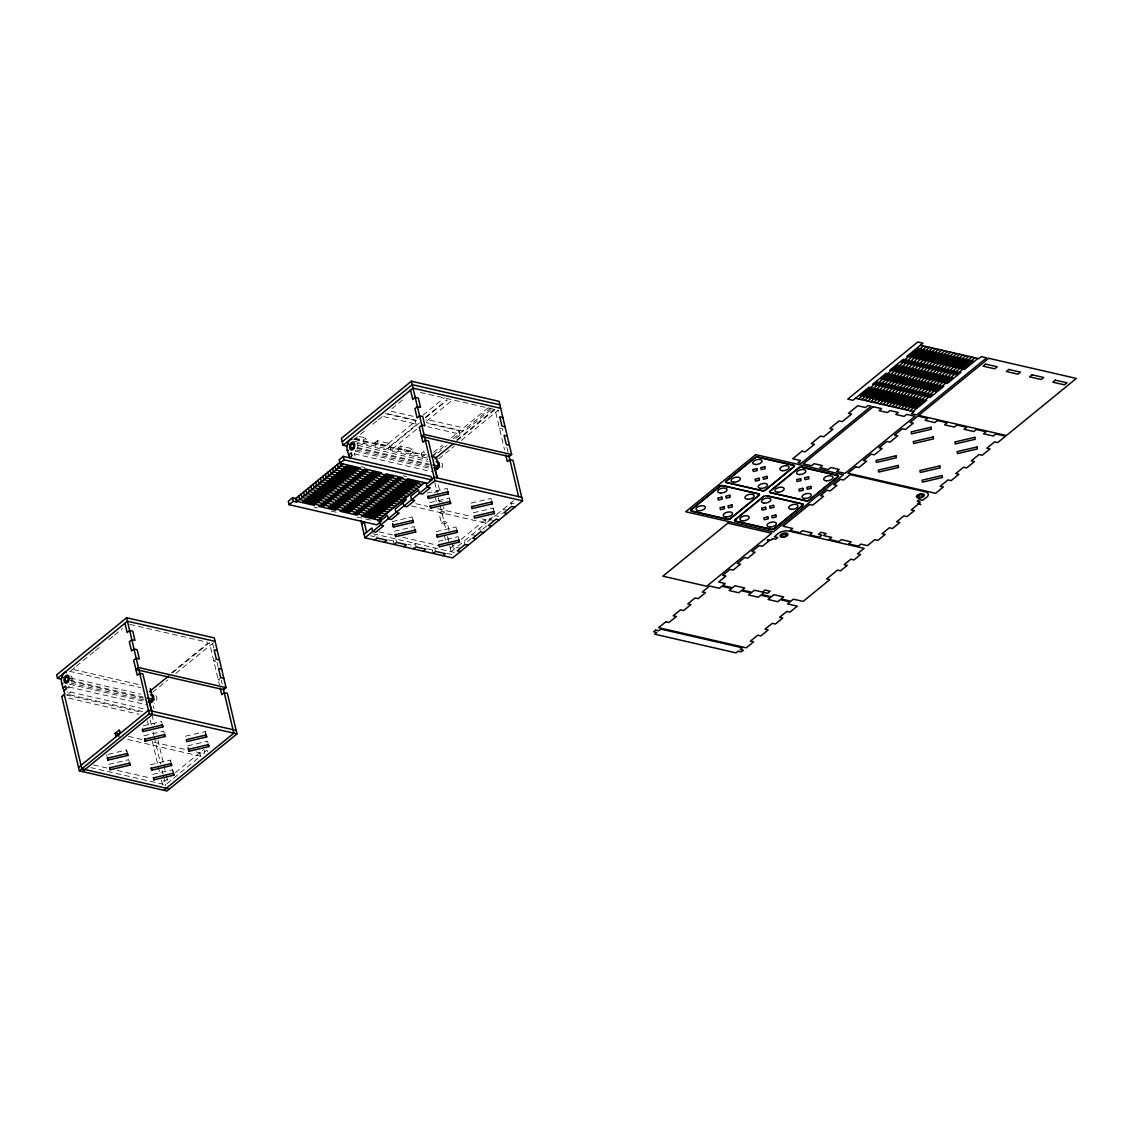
<?xml version="1.0" encoding="UTF-8"?>
<svg xmlns="http://www.w3.org/2000/svg" width="1133" height="1133" viewBox="0 0 1133 1133"><rect width="100%" height="100%" fill="white"/><g stroke="black" fill="none" stroke-linecap="round" stroke-linejoin="round"><path stroke-width="0.75" stroke-dasharray="5 3.75" d="M66.28 688.921L68.702 686.584L70.43 692.051L145.038 709.187M67.357 695.011L70.43 692.051M70.827 670.708L74.92 667.379M76.279 666.261L81.732 661.814M83.091 660.695L93.997 651.801M95.356 650.682L100.809 646.235M108.995 639.564L113.073 636.222M114.447 635.117L122.619 628.433M353.694 439.859L364.599 430.951M372.771 424.28L376.864 420.938M378.224 419.833L383.676 415.386M391.862 408.701L402.767 399.807M363.254 440.071L365.747 438.032L366.568 441.502L364.075 443.541L363.254 440.071L354.941 438.174M374.881 442.748L377.374 440.709L389.001 443.371L389.823 446.841L387.33 448.88L386.509 445.411L374.881 442.748L375.703 446.218L378.195 444.178L377.374 440.709M422.906 415.273L444.433 397.711M386.509 445.411L389.001 443.371M425.512 417.284L447.039 399.722M419.366 422.921L390.658 446.331A2.181 1.062 -13.3 0 0 390.998 447.804L424.705 455.551M425.654 417.78L447.167 400.218M416.59 429.308L391.48 449.801A2.181 1.062 -13.3 0 0 391.82 451.274L427.764 459.531M426.475 421.249L453.37 399.298M398.136 448.087L400.629 446.048L412.256 448.71L413.078 452.18L410.571 454.22L409.764 450.75L398.136 448.087L398.958 451.557L401.45 449.518L400.629 446.048M409.764 450.75L412.256 448.71M421.391 453.427L423.884 451.387L424.705 454.857L422.198 456.896L421.391 453.427L426.362 454.574M433.542 452.435L442.507 445.113M451.472 437.791L458.653 431.942A2.181 1.062 -13.3 0 0 458.313 430.469L426.858 423.246M488.252 407.781L464.941 426.801A2.181 1.062 -13.3 0 1 461.938 427.509L425.98 419.252M433.118 455.154L446.572 444.164M453.299 438.683L490.971 407.922M433.018 456.103L435.511 454.064M437.947 452.973L441.53 450.042M445.113 447.124L446.912 445.651M455.877 438.329L459.46 435.412A2.181 1.062 -13.3 0 0 459.134 433.939L427.679 426.716M490.872 409.778L465.762 430.271A2.181 1.062 -13.3 0 1 462.76 430.979L426.801 422.722A2.181 1.062 -13.3 0 1 426.291 422.51M171.21 673.03L207.551 643.374M456.811 439.958L494.484 409.197M172.655 672.719L209.463 642.68L219.391 684.7M456.896 440.751L495.064 409.594L504.596 449.957M152.615 692.348L167.996 679.8M175.785 673.441L213.755 642.453M438.783 458.794L450.481 449.249M451.84 448.144L454.574 445.92M461.386 440.355L498.194 410.316L499.285 414.947M216.332 659.151L213.84 661.19L216.969 661.899L219.462 659.859M434.279 493.011L436.786 490.971L439.916 491.68L438.315 484.938M220.708 677.647L218.216 679.687L221.346 680.409L223.838 678.37M388.463 539.903L393.335 541.022L395.828 538.982L396.649 542.452M449.079 530.485L447.096 522.044L444.589 524.083L441.459 523.361L439.066 513.249L441.573 511.21L444.702 511.932L443.499 506.862M444.702 511.932L442.196 513.971L439.066 513.249M441.459 523.361L443.966 521.322L447.096 522.044M427.424 548.854L432.296 549.972L434.789 547.933L435.61 551.403M167.415 779.107L164.724 781.303L161.325 780.524M175.488 772.508L202.835 750.202M454.347 544.931L450.311 548.216L446.926 547.437M461.089 539.435L487.388 517.965M492.6 516.988L488.436 520.387L481.907 518.886M197.836 758.416L165.545 784.772L90.937 767.636M127.618 739.467L200.527 756.221L204.691 752.822L203.869 749.352M451.132 551.686L486.128 523.134L485.306 519.665M487.516 522.001L495.291 515.657L498.421 516.379L502.301 513.207M496.58 514.594L513.433 500.857M471.201 538.586L467.32 541.758L464.19 541.036L465.012 544.506M486.694 525.939L482.87 529.069L479.741 528.346L480.562 531.816M427.226 493.053L447.138 488.38L447.577 490.334M449.886 500.347L449.348 498.038L429.435 502.712L429.889 504.652M392.245 521.605L412.143 516.931L412.596 518.886M471.059 503.123L490.957 498.449L491.41 500.404M394.454 531.264L414.352 526.59L414.805 528.544M473.268 512.767L493.167 508.108L493.719 510.416M436.063 531.674L455.976 527.001L456.415 528.955M438.273 541.319L458.185 536.66L458.624 538.6M143.296 725.743L161.537 721.466L161.991 723.421M143.849 735.784L163.747 731.125L164.2 733.065M108.315 754.295L126.556 750.018L127.094 752.326M185.458 736.195L205.37 731.521L205.909 733.844M108.853 764.336L128.765 759.676L129.204 761.617M187.667 745.854L207.58 741.18L208.019 743.135M150.477 764.747L170.375 760.087L170.927 762.396M152.686 774.405L172.584 769.732L173.137 772.055M420.456 392.471L498.194 410.316M499.426 428.104L502.556 428.826L503.661 433.457M391.154 411.251L413.616 416.406M387.472 413.687L416.675 420.4M385.277 413.687L414.48 420.4A2.181 1.062 -13.3 0 1 414.82 421.873L386.126 445.297A2.181 1.062 -13.3 0 1 383.124 445.991L353.921 439.292M383.846 416.647L415.301 423.869A2.181 1.062 -13.3 0 1 415.641 425.342L386.948 448.767A2.181 1.062 -13.3 0 1 383.945 449.461L356.98 443.272M359.104 436.517L365.747 438.032M354.941 438.839L424.705 454.857M354.105 441.261L427.353 458.044M357.716 445.34L428.175 461.513M357.306 447.577L429.478 464.162M356.81 448.413L428.996 464.997M356.513 450.013L428.699 466.598M355.125 451.161L429.733 468.297M354.402 453.88L432.409 471.795M403.348 475.775L406.634 476.526M361.115 466.626L364.557 467.419M513.971 503.689L510.841 502.967L511.663 506.437M503.066 509.312L506.196 510.034M439.179 501.083L442.309 501.806M493.421 520.458L490.292 519.735L489.47 516.266M415.783 503.703L427.651 506.423M437.82 508.759L471.739 516.549M411.52 505.998L486.128 523.134M471.965 534.691L475.095 535.413M314.11 507.145L317.552 507.938M331.303 511.096L338.172 512.683M357.079 517.016L363.948 518.602M365.676 518.999L370.831 520.174M456.415 547.381L459.545 548.103M379.102 531.859L394.355 535.371M402.838 537.311L438.443 545.497M373.054 533.756L454.262 552.408L452.279 543.967M370.604 535.81L373.862 536.56L376.354 534.521L377.176 537.991M407.937 544.378L411.194 545.129M446.898 553.329L451.77 554.448L449.773 546.007M129.771 624.382L207.764 642.284M73.617 669.617L139.741 684.799M69.425 671.26L140.634 687.618M70.402 678.03L140.86 694.203M69.991 680.267L143.891 697.234M71.223 681.5L143.395 698.07M70.926 683.1L144.826 700.067M69.538 684.233L147.531 702.148M68.816 686.966L146.808 704.882M142.616 711.51L68.008 694.387L67.144 691.654M65.997 694.911L141.611 712.275M68.646 698.126L139.118 714.314M128.496 736.393L143.749 739.891M153.932 742.228L186.138 749.635M196.321 751.972L202.835 753.459L206.999 750.06L207.551 752.383M93.501 764.945L107.068 768.061M117.251 770.398L151.156 778.187M459.927 434.52L459.106 431.05M416.094 424.464L415.273 420.994M390.205 447.209L391.027 450.693M354.289 453.497L355.153 456.231M153.224 705.986L154.088 708.72M506.933 447.337L508.122 452.336M434.789 482.531L437.409 493.719M438.372 497.713L439.406 502.16M440.199 505.53L446.19 530.839M447.549 536.504L448.739 541.574M435.483 498.067L436.276 501.437M444.249 535.173L445.453 540.229M432.296 549.972L433.118 553.442M416.137 546.927L415.315 543.458L412.809 545.497L413.63 548.967M393.335 541.022L394.157 544.491M212.593 643.402L213.684 648.019M216.969 661.899L218.06 666.53M221.346 680.409L222.139 683.751M199.705 752.751L200.527 756.221M151.921 714.64L154.315 724.78M157.912 739.976L163.506 763.628M163.903 765.313L165.9 773.754M166.296 775.454L168.293 783.894M150.222 720.064L151.425 725.134M153.026 731.89L153.819 735.26M154.215 736.946L160.603 763.968M162.203 770.723L162.996 774.108M163.407 775.793L165.8 785.934M147.488 721.027L148.296 724.412M152.289 741.294L157.869 764.945M158.28 766.63L159.866 773.386M161.467 780.141L162.67 785.211M70.855 678.27L71.393 680.593M493.167 508.108L493.62 510.048M449.348 498.038L449.787 499.993M205.37 731.521L205.809 733.476M170.375 760.087L170.828 762.027M172.584 769.732L173.037 771.686M126.556 750.018L126.995 751.972M106.644 754.691L107.097 756.632M441.813 462.972A4.065 2.521 -77.1 0 1 440.411 469.855M356.923 443.159A4.065 2.521 -77.1 0 1 356.867 449.475M355.889 450.438A4.065 2.521 -77.1 0 1 355.351 450.707M427.651 456.132A2.181 1.062 -13.3 0 1 426.943 456.061M70.699 675.919A4.065 2.521 -77.1 0 1 72.356 678.936A4.065 2.521 -77.1 0 1 70.812 683.1M155.844 695.662A4.065 2.521 -77.1 0 1 156.736 699.712A4.065 2.521 -77.1 0 1 154.286 703.196"/><path stroke-width="1.5" d="M63.151 688.198L65.572 685.862L66.436 688.595L64.014 690.932M62.457 696.002L64.878 693.665L61.607 683.241A8.172 5.056 -77.1 0 1 64.963 672.223L66.337 672.535M348.752 455.112L351.159 452.789L352.023 455.508L349.601 457.845L347.208 450.155A8.172 5.056 -77.1 0 1 350.564 439.137L351.938 439.448M511.62 454.545L423.969 434.421L421.476 436.46L509.128 456.585L511.62 454.545L499.044 401.337L411.392 381.212L341.43 438.315L343.058 445.255L346.5 446.048M226.034 687.632L138.382 667.493L135.875 669.532L223.527 689.671L226.034 687.632L214.279 637.893L126.627 617.754L56.65 674.871L57.471 678.341L60.913 679.12M342.251 441.785L412.214 384.682L499.865 404.807M57.471 678.341L127.448 621.224L215.1 641.363M343.058 445.255L413.035 388.152L500.687 408.277M340.948 461.57L295.628 498.548L292.498 497.826L288.334 501.225L289.156 504.695L376.807 524.834L380.971 521.435L380.15 517.965M407.356 478.707L427.623 483.366L431.786 479.967L430.965 476.497L343.313 456.358L339.149 459.757L340.679 465.918L357.816 469.855M289.156 504.695L293.32 501.296L296.449 502.018L343.101 463.949M431.786 479.967L344.135 459.828L339.971 463.227L360.237 467.887M149.485 691.626L168.576 676.047M435.086 458.553L452.803 444.079M361.724 524.197L364.231 522.157L366.61 532.283M150.292 701.327L152.785 699.288L150.264 688.581M435.879 468.241L438.386 466.201L436.332 457.534L431.347 456.387M116.005 736.804L115.184 733.334L119.347 729.935L120.169 733.405M424.478 482.644L377.841 520.713L380.971 521.435M115.184 733.334L118.314 734.057L120.395 732.357M405.996 499.271L403.914 500.97L400.785 500.248L401.606 503.718M78.517 767.395L148.494 710.292L236.146 730.417M364.118 534.323L371.893 527.978L372.715 531.448L375.844 532.156L383.62 525.811L380.49 525.103L379.668 521.633L387.444 515.288L388.265 518.758L391.395 519.466L399.17 513.122L396.04 512.413L395.219 508.944L405.77 500.319L404.948 496.849M430.2 480.378L434.095 477.205L521.746 497.345M169.497 788.965L81.845 768.825L64.269 694.515L61.777 696.554L79.338 770.865L149.315 713.762L236.967 733.887L227.393 693.41L224.263 692.688L221.771 694.727L220.184 688.043M360.931 520.826L364.939 537.793L434.916 480.675L522.568 500.814L512.994 460.324L509.864 459.616L507.357 461.655L505.785 454.97M82.468 771.587L152.445 714.484L142.871 673.993L139.741 673.271L137.249 675.325L133.694 660.284L136.187 658.245L139.317 658.967L137.135 649.705L134.006 648.982L131.513 651.022L129.318 641.774L131.825 639.734L134.954 640.457L132.759 631.194L129.629 630.486L127.137 632.526L124.942 623.263M374.683 540.03L377.176 537.991L386.919 540.214L384.413 542.254M394.157 544.491L396.649 542.452L406.393 544.69L403.9 546.729M413.63 548.967L416.137 546.927L425.866 549.165L423.374 551.204M433.118 553.442L435.61 551.403L445.354 553.64L442.847 555.68M163.86 790.282L233.837 733.178L223.314 688.765M236.967 733.887L166.99 791.004L79.338 770.865M522.568 500.814L452.591 557.918L364.939 537.793M869.167 387.104L852.993 400.303L847.767 399.113L917.744 341.996L922.956 343.2L906.782 356.399M872.58 384.314L886.261 373.154M889.688 370.364L903.369 359.189M860.414 395.828L877.523 381.863M880.936 379.073L898.044 365.123M901.457 362.333L918.551 348.383M858.517 398.958L872.198 387.798M875.611 385.008L889.292 373.848M892.705 371.058L906.386 359.883M909.813 357.093L923.494 345.933M863.445 396.522L880.539 382.557M883.967 379.767L901.061 365.817M904.488 363.027L921.582 349.077M861.547 399.652L875.214 388.492M878.641 385.702L892.322 374.541M895.736 371.751L909.417 360.591M912.83 357.787L926.511 346.627M866.476 397.216L883.57 383.266M886.997 380.461L904.092 366.511M907.505 363.721L924.613 349.771M864.564 400.346L878.245 389.185M881.658 386.395L895.339 375.235M898.766 372.445L912.447 361.285M915.861 358.495L929.542 347.321M869.493 397.91L886.601 383.96M890.014 381.17L907.122 367.205M910.535 364.415L927.63 350.465M867.595 401.054L881.276 389.879M884.689 387.089L898.37 375.929M901.783 373.139L915.464 361.979M918.891 359.189L932.572 348.015M872.523 398.604L889.617 384.654M893.045 381.863L910.139 367.899M913.566 365.109L930.66 351.159M870.611 401.748L884.292 390.573M887.72 387.783L901.401 376.623M904.814 373.833L918.495 362.673M921.908 359.883L935.589 348.709M875.554 399.298L892.648 385.347M896.076 382.557L913.17 368.593M916.583 365.803L933.691 351.853M873.642 402.442L887.323 391.267M890.736 388.477L904.417 377.317M907.845 374.527L921.526 363.367M924.939 360.577L938.62 349.403M878.571 399.991L895.679 386.041M899.092 383.251L916.2 369.287M919.614 366.497L936.708 352.547M876.673 403.136L890.354 391.976M893.767 389.171L907.448 378.011M910.861 375.221L924.542 364.061M927.969 361.271L941.65 350.111M763.642 496.325L734.949 519.75A2.181 1.062 -13.3 0 0 735.289 521.222L771.233 529.479A2.181 1.062 -13.3 0 0 774.236 528.771L802.929 505.346A2.181 1.062 -13.3 0 0 802.603 503.873L766.644 495.617M881.601 400.685L898.696 386.735M902.123 383.945L919.217 369.995M922.644 367.191L939.739 353.241M879.69 403.83L893.37 392.669M896.798 389.879L910.479 378.705M913.892 375.915L927.573 364.755M930.986 361.965L944.667 350.805M884.632 401.379L901.726 387.429M905.154 384.639L922.248 370.689M925.661 367.899L942.769 353.935M882.72 404.523L896.401 393.363M899.814 390.573L913.495 379.399M916.923 376.609L930.604 365.449M934.017 362.659L947.698 351.499M887.649 402.073L904.757 388.123M908.17 385.333L925.279 371.383M928.692 368.593L945.786 354.629M885.751 405.217L899.432 394.057M902.845 391.267L916.526 380.093M919.939 377.303L933.62 366.143M937.048 363.353L950.729 352.193M890.68 402.767L907.774 388.817M911.201 386.027L928.295 372.077M931.723 369.287L948.817 355.323M888.768 405.911L902.449 394.751M905.876 391.961L919.557 380.787M922.97 377.997L936.651 366.837M940.064 364.047L953.745 352.887M893.71 403.475L910.805 389.511M914.232 386.721L931.326 372.771M934.739 369.981L951.847 356.017M891.798 406.605L905.479 395.445M908.893 392.655L922.574 381.495M926.001 378.691L939.682 367.531M943.095 364.741L956.776 353.581M896.727 404.169L913.835 390.205M917.248 387.415L934.357 373.465M937.77 370.675L954.864 356.725M894.829 407.299L908.51 396.139M911.923 393.349L925.604 382.189M929.018 379.399L942.698 368.225M946.126 365.435L959.807 354.275M899.758 404.863L916.852 390.899M920.279 388.109L937.373 374.159M940.801 371.369L957.895 357.419M897.846 407.993L911.527 396.833M914.954 394.043L928.635 382.883M932.048 380.093L945.729 368.919M949.142 366.129L962.823 354.969M902.789 405.557L919.883 391.593M923.31 388.803L940.404 374.853M943.817 372.063L960.926 358.113M900.877 408.687L914.558 397.527M917.971 394.737L931.652 383.577M935.079 380.787L948.76 369.613M952.173 366.823L965.854 355.663M905.805 406.251L922.913 392.287M926.327 389.497L943.435 375.547M946.848 372.757L963.942 358.807M903.907 409.381L917.588 398.221M921.002 395.431L934.683 384.271M938.096 381.481L951.777 370.321M955.204 367.517L968.885 356.357M908.836 406.945L925.93 392.995M929.357 390.191L946.452 376.241M949.879 373.451L966.973 359.501M906.924 410.075L920.605 398.915M924.032 396.125L937.713 384.965M941.126 382.175L954.807 371.015M958.221 368.225L971.902 357.051M911.867 407.639L928.961 393.689M932.388 390.899L949.482 376.935M952.895 374.145L970.004 360.195M909.955 410.783L923.636 399.609M927.049 396.819L940.73 385.659M944.157 382.869L957.838 371.709M961.251 368.919L974.932 357.745M914.883 408.333L931.992 394.383M935.405 391.593L952.513 377.629M955.926 374.839L973.02 360.889M912.986 411.477L926.667 400.303M930.08 397.513L943.761 386.353M947.174 383.563L960.855 372.403M964.282 369.613L977.963 358.439M428.501 498.478L448.399 493.804L447.96 491.849L428.047 496.523L428.501 498.478L427.948 496.155M430.71 508.122L450.608 503.463L450.169 501.508L430.257 506.182L430.71 508.122L430.158 505.814M393.505 527.029L413.418 522.355L412.964 520.401L393.066 525.075L393.505 527.029L392.684 523.559M472.319 508.533L492.232 503.873L491.779 501.919L471.88 506.593L472.319 508.533L471.781 506.224M395.714 536.674L415.627 532.014L415.174 530.06L395.275 534.734L395.714 536.674L395.176 534.365M494.441 513.518L474.529 518.192L474.09 516.237L493.988 511.578L494.441 513.518L493.889 511.21M437.338 537.084L457.236 532.425L456.797 530.471L436.885 535.144L437.338 537.084L436.786 534.776M439.547 546.743L459.446 542.07L459.007 540.129L439.094 544.789L439.547 546.743L438.995 544.435M142.9 731.55L162.812 726.89L162.359 724.936L142.461 729.595L142.9 731.55L142.361 729.241M145.109 741.209L165.021 736.535L164.568 734.595L144.67 739.254L145.109 741.209L144.571 738.9M107.918 760.101L127.817 755.442L127.378 753.487L107.465 758.161L107.918 760.101L107.366 757.793M206.631 736.946L186.733 741.619L186.279 739.665L206.178 734.991L206.631 736.946L206.079 734.637M110.128 769.76L130.026 765.087L129.587 763.146L109.674 767.806L110.128 769.76L109.575 767.452M188.942 751.278L208.84 746.605L208.401 744.65L188.489 749.324L188.942 751.278L188.12 747.808M151.737 770.171L171.65 765.497L171.196 763.557L151.298 768.216L151.737 770.171L151.199 767.862M153.946 779.83L173.859 775.156L173.406 773.202L153.507 777.875L153.946 779.83L153.408 777.507M920.463 345.239L978.898 358.665L981.39 356.626L986.616 357.816L916.639 414.919L911.428 413.729L913.92 411.69L855.486 398.264M502.868 417.539L499.738 416.817L501.933 426.065L505.063 426.787M507.244 436.035L504.114 435.313L506.309 444.575L509.439 445.297M435.667 458.681L436.446 458.865M347.505 444.051L348.879 444.363M432.919 464.955L439.788 466.527M433.854 467.773L437.296 468.566M347.208 450.155L348.567 450.467M364.514 468.864L381.651 472.801M385.928 473.792L403.065 477.729M346.174 465.918L367.588 470.832M371.879 471.824L393.293 476.738M397.57 477.729L418.998 482.644M362.093 470.846L379.229 474.769M383.521 475.761L400.657 479.698M404.934 480.675L422.071 484.612M343.752 467.887L365.18 472.815M369.457 473.792L390.871 478.707M395.162 479.698L416.576 484.612M514.793 507.159L511.663 506.437L503.888 512.782L507.017 513.504M355.394 471.824L338.271 467.887L337.45 464.417M359.685 472.815L376.822 476.752M381.099 477.729L398.235 481.667M402.512 482.644L419.649 486.581M341.345 469.869L362.758 474.784M367.035 475.761L388.463 480.689M392.74 481.667L414.168 486.581M352.986 473.806L335.85 469.869L335.028 466.399M357.263 474.784L374.4 478.721M378.691 479.698L395.814 483.635M400.105 484.627L417.241 488.55M338.923 471.838L360.336 476.752M364.628 477.744L386.041 482.658M390.333 483.635L411.746 488.564M350.564 475.775L333.428 471.838L332.606 468.368M354.856 476.752L371.992 480.689M376.269 481.681L393.406 485.604M397.683 486.595L414.82 490.532M336.515 473.806L357.929 478.721M362.206 479.712L383.634 484.627M387.911 485.618L409.325 490.532M348.157 477.744L331.02 473.806L330.199 470.337M352.434 478.721L369.57 482.658M373.848 483.649L390.984 487.587M395.275 488.564L412.412 492.501M334.093 475.775L355.507 480.689M359.798 481.681L381.212 486.595M385.503 487.587L406.917 492.501M345.735 479.712L328.598 475.775L327.777 472.305M350.026 480.704L367.149 484.627M371.44 485.618L388.577 489.555M392.854 490.532L409.99 494.47M331.672 477.744L353.099 482.672M357.377 483.649L378.804 488.564M383.081 489.555L404.495 494.47M343.327 481.681L326.191 477.744L325.369 474.274M347.604 482.672L364.741 486.609M369.018 487.587L386.155 491.524M390.446 492.501L407.568 496.438M329.264 479.726L350.678 484.641M354.969 485.618L376.383 490.547M380.66 491.524L402.088 496.438M499.242 519.849L496.112 519.126L488.337 525.471L491.467 526.194M340.906 483.664L323.769 479.726L322.947 476.257M345.183 484.641L362.319 488.578M366.61 489.555L383.747 493.492M388.024 494.484L405.161 498.421M326.842 481.695L348.27 486.609M352.547 487.601L373.961 492.515M378.252 493.492L399.666 498.421M338.484 485.632L321.361 481.695L320.54 478.225M342.775 486.609L359.912 490.547M364.189 491.538L381.325 495.461M385.602 496.452L402.739 500.389M324.435 483.664L345.848 488.578M350.125 489.569L371.553 494.484M375.83 495.475L397.258 500.389M336.076 487.601L318.94 483.664L318.118 480.194M340.353 488.578L357.49 492.515M361.781 493.506L378.904 497.444M383.195 498.421L400.331 502.358M322.013 485.632L343.426 490.547M347.718 491.538L369.131 496.452M373.423 497.444L394.836 502.358M333.654 489.569L316.518 485.632L315.696 482.162M337.946 490.561L355.082 494.498M359.359 495.475L376.496 499.412M380.773 500.389L397.91 504.327M319.605 487.601L341.019 492.529M345.296 493.506L366.724 498.435M371.001 499.412L392.415 504.327M331.247 491.538L314.11 487.615L313.289 484.145M335.524 492.529L352.66 496.466M356.937 497.444L374.074 501.381M378.365 502.372L395.502 506.295M317.183 489.583L338.597 494.498M342.888 495.475L364.302 500.404M368.593 501.381L390.007 506.309M328.825 493.521L311.688 489.583L310.867 486.114M333.116 494.498L350.239 498.435M354.53 499.412L371.666 503.349M375.944 504.341L393.08 508.278M314.762 491.552L336.189 496.466M340.466 497.458L361.894 502.372M366.171 503.349L387.585 508.278M326.403 495.489L309.281 491.552L308.459 488.082M330.694 496.466L347.831 500.404M352.108 501.395L369.245 505.318M373.536 506.309L390.658 510.247M483.692 532.538L480.562 531.816L472.787 538.161L475.917 538.883M312.354 493.521L333.768 498.435M338.059 499.426L359.473 504.341M363.75 505.332L385.178 510.247M323.996 497.458L306.859 493.521L306.037 490.051M328.273 498.435L345.409 502.372M349.7 503.364L366.837 507.301M371.114 508.278L388.251 512.215M309.932 495.489L331.36 500.418M335.637 501.395L357.051 506.309M361.342 507.301L382.756 512.215M321.574 499.426L304.437 495.489L303.63 492.019M325.865 500.418L343.002 504.355M347.279 505.332L364.415 509.269M368.692 510.247L385.829 514.184M307.525 497.458L328.938 502.386M333.215 503.364L354.643 508.292M358.92 509.269L380.348 514.184M319.166 501.395L302.029 497.472L301.208 494.002M323.443 502.386L340.58 506.324M344.871 507.301L361.993 511.238M366.285 512.229L383.421 516.152M305.103 499.441L326.516 504.355M330.808 505.332L352.221 510.261M356.513 511.238L377.926 516.166M316.744 503.378L299.608 499.441L298.786 495.971M321.036 504.355L338.172 508.292M342.449 509.269L359.586 513.207M363.863 514.198L381 518.135M302.695 501.409L324.109 506.324M328.386 507.315L349.814 512.229M354.091 513.207L375.505 518.135M314.337 505.346L297.2 501.409L296.379 497.939M318.614 506.324L335.75 510.261M340.027 511.252L357.164 515.175M361.455 516.166L378.592 520.104M468.141 545.228L465.012 544.506L457.236 550.85L460.366 551.573M217.281 650.611L214.151 649.889L216.332 659.151L219.462 659.859M221.657 669.121L218.527 668.399L220.708 677.647L223.838 678.37M150.08 691.767L150.859 691.937M61.918 677.137L63.278 677.449M147.318 698.027L154.201 699.613M148.267 700.86L151.695 701.653M61.607 683.241L62.981 683.553M434.817 469.459L437.409 477.659M149.23 702.545L151.808 710.745M509.864 459.616L518.617 496.622M508.915 455.678L510.091 460.692M491.68 501.551L492.232 503.873M447.847 491.495L448.399 493.804M450.07 501.14L450.608 503.463M456.698 530.102L457.236 532.425M458.907 539.761L459.446 542.07M437.225 477.928L428.472 440.921L425.342 440.199L422.836 442.238L419.281 427.198L421.788 425.158L424.917 425.881L422.736 416.632L419.592 415.91L417.1 417.95L414.919 408.687L417.411 406.648L420.541 407.37L418.36 398.122L415.23 397.4L412.724 399.439L410.543 390.191M411.392 381.212L423.969 434.421M424.393 436.276L434.916 480.675M426.32 483.55L427.141 487.02L430.271 487.742L422.496 494.087L419.366 493.365L418.544 489.895L410.769 496.24L411.591 499.71L414.72 500.432L406.945 506.777L403.815 506.054L402.994 502.585M412.865 520.047L413.418 522.355M415.075 529.692L415.627 532.014M343.313 456.358L344.135 459.828M295.628 498.548L296.449 502.018M292.498 497.826L293.32 501.296M208.288 744.296L208.84 746.605M162.26 724.568L162.812 726.89M164.469 734.226L165.021 736.535M171.097 763.189L171.65 765.497M173.307 772.848L173.859 775.156M126.627 617.754L138.382 667.493M138.792 669.348L149.315 713.762M127.278 753.119L127.817 755.442M129.488 762.778L130.026 765.087M118.314 734.057L118.866 736.365M436.163 461.839A4.065 2.521 -77.1 0 1 439.207 463.454A4.065 2.521 -77.1 0 1 437.791 468.722A4.065 2.521 -77.1 0 1 434.449 468.184M150.576 694.926A4.065 2.521 -77.1 0 1 153.592 696.427A4.065 2.521 -77.1 0 1 152.36 701.624A4.065 2.521 -77.1 0 1 149.004 701.554M772.536 538.628L770.681 540.384L767.353 539.846L769.619 540.37L762.339 546.318L759.209 545.596L751.915 551.544L755.045 552.267L747.752 558.215L744.622 557.493L737.342 563.441L740.472 564.163L733.178 570.111L730.049 569.389L722.755 575.337L725.885 576.06L718.605 582.008L725.205 583.523L722.712 585.563L732.456 587.8L734.949 585.761L744.693 587.999L742.186 590.038L751.93 592.276L754.422 590.236L762.424 592.063L764.931 590.024L770.143 591.228L767.65 593.267L764.166 592.474L761.673 594.513L771.403 596.751L773.91 594.712L783.639 596.949L781.147 598.989L790.891 601.212L793.383 599.173L803.127 601.411L829.781 579.657L826.651 578.949L837.471 570.097L840.601 570.82L847.272 565.381L844.142 564.659L850.812 559.22L853.942 559.943L860.598 554.504L857.469 553.782L864.139 548.344L789.007 531.094A8.172 4.008 -13.3 0 0 777.748 533.742L774.377 536.886L777.72 537.424L775.864 539.166L772.536 538.628M67.442 676.401L64.949 678.44L65.771 681.91L68.263 679.871L67.442 676.401M353.043 443.315L350.536 445.354L351.357 448.838L353.864 446.784L353.043 443.315M755.683 454.616L685.706 511.734L773.357 531.859L843.334 474.755L755.683 454.616M719.823 486.255L691.13 509.68A2.181 1.062 -13.3 0 0 691.456 511.153L727.414 519.41A2.181 1.062 -13.3 0 0 730.417 518.702L759.11 495.291A2.181 1.062 -13.3 0 0 758.77 493.818L722.826 485.561A2.181 1.062 -13.3 0 0 719.823 486.255M754.805 457.704L726.111 481.128A2.181 1.062 -13.3 0 0 726.451 482.601L762.396 490.858A2.181 1.062 -13.3 0 0 765.398 490.15L794.091 466.725A2.181 1.062 -13.3 0 0 793.766 465.266L757.807 457.01A2.181 1.062 -13.3 0 0 754.805 457.704M719.88 486.496L691.597 509.567A2.181 1.062 -13.3 0 0 691.937 511.04L727.358 519.183A2.181 1.062 -13.3 0 0 730.36 518.475L758.643 495.39A2.181 1.062 -13.3 0 0 758.303 493.917L722.882 485.788A2.181 1.062 -13.3 0 0 719.88 486.496M754.861 457.944L726.579 481.015A2.181 1.062 -13.3 0 0 726.919 482.488L762.339 490.631A2.181 1.062 -13.3 0 0 765.341 489.923L793.624 466.838A2.181 1.062 -13.3 0 0 793.284 465.366L757.864 457.236A2.181 1.062 -13.3 0 0 754.861 457.944M801.994 451.189L792.718 458.766L800.549 460.565L798.043 462.604L801.173 463.326L871.15 406.223L868.02 405.501L865.513 407.54L857.695 405.741L848.405 413.318L851.549 414.041L842.258 421.618L839.128 420.895L829.852 428.472L832.982 429.195L823.691 436.757L820.561 436.049L811.285 443.626L814.415 444.334L805.138 451.911L801.994 451.189M727.868 523.149L662.89 576.173L706.723 586.243L771.7 533.218L727.868 523.149M873.231 406.705L803.269 463.808L811.61 465.72L814.103 463.68L822.459 465.606L819.952 467.646L828.308 469.558L830.801 467.518L839.156 469.43L836.65 471.47L845.006 473.396L914.968 416.278L906.627 414.366L904.134 416.406L895.778 414.494L898.285 412.454L889.929 410.528L887.436 412.568L879.081 410.656L881.587 408.616L873.231 406.705M798.638 467.773L769.944 491.198A2.181 1.062 -13.3 0 0 770.27 492.671L806.214 500.928A2.181 1.062 -13.3 0 0 809.217 500.219L837.924 476.795A2.181 1.062 -13.3 0 0 837.584 475.322L801.64 467.065A2.181 1.062 -13.3 0 0 798.638 467.773M763.699 496.551L735.416 519.636A2.181 1.062 -13.3 0 0 735.756 521.109L771.176 529.238A2.181 1.062 -13.3 0 0 774.179 528.544L802.461 505.46A2.181 1.062 -13.3 0 0 802.136 503.987L766.701 495.857A2.181 1.062 -13.3 0 0 763.699 496.551M798.694 468L770.412 491.085A2.181 1.062 -13.3 0 0 770.737 492.558L806.172 500.687A2.181 1.062 -13.3 0 0 809.174 499.993L837.457 476.908A2.181 1.062 -13.3 0 0 837.117 475.435L801.697 467.306A2.181 1.062 -13.3 0 0 798.694 468M655.71 630.061L653.628 631.761L656.758 632.483L654.676 634.183L736.053 652.877L738.135 651.178L741.265 651.9L743.347 650.2L740.217 649.478L742.313 647.779L660.921 629.084L658.84 630.784L655.71 630.061M665.907 621.734L658.613 627.682L746.265 647.821L753.558 641.873L750.428 641.151L757.722 635.202L760.852 635.925L768.132 629.962L765.002 629.254L772.295 623.306L775.425 624.014L782.719 618.066L779.589 617.358L786.869 611.409L789.998 612.117L797.292 606.169L787.548 603.931L790.055 601.892L780.311 599.669L777.819 601.708L768.075 599.47L770.567 597.431L760.838 595.193L758.331 597.233L748.601 594.995L751.094 592.956L741.35 590.718L738.858 592.757L729.114 590.52L731.621 588.48L721.877 586.243L719.384 588.282L709.64 586.044L702.347 591.992L705.477 592.715L698.197 598.663L695.067 597.941L687.773 603.889L690.903 604.611L683.61 610.56L680.48 609.837L673.2 615.786L676.33 616.508L669.036 622.456L665.907 621.734M809.599 504.468L782.945 526.222L792.689 528.46L790.183 530.499L799.926 532.737L802.419 530.697L812.163 532.935L809.67 534.974L819.4 537.212L821.907 535.158L818.423 534.365L820.929 532.326L826.141 533.53L823.634 535.569L831.636 537.396L829.144 539.435L838.887 541.673L841.38 539.634L851.124 541.871L848.617 543.911L858.361 546.148L860.853 544.109L867.467 545.624L874.761 539.676L877.891 540.399L885.17 534.45L882.04 533.728L889.334 527.78L892.464 528.502L899.758 522.554L896.628 521.831L903.907 515.883L907.037 516.606L914.331 510.657L911.201 509.935L918.495 503.987L920.761 504.511L917.857 503.619L920.166 501.976L917.263 501.083L919.571 499.441L922.46 500.333L926.61 497.359A8.172 4.008 -13.3 0 0 925.349 491.849L850.217 474.585L843.561 480.024L840.417 479.316L833.761 484.754L836.89 485.462L830.22 490.901L827.09 490.192L820.434 495.631L823.564 496.339L812.729 505.176L809.599 504.468M855.698 466.853L847.923 473.197L935.575 493.322L943.35 486.978L940.22 486.255L947.995 479.91L951.125 480.633L958.9 474.288L955.77 473.566L963.546 467.221L966.676 467.943L974.451 461.598L971.321 460.876L979.096 454.531L982.226 455.254L990.001 448.909L986.857 448.186L994.632 441.842L997.762 442.564L1005.538 436.219L995.808 433.981L993.301 436.021L983.571 433.783L986.064 431.744L976.334 429.506L973.828 431.546L964.084 429.308L966.591 427.268L956.847 425.031L954.354 427.07L944.61 424.833L947.117 422.793L937.373 420.555L934.867 422.595L925.137 420.357L927.63 418.318L917.9 416.08L910.125 422.425L913.255 423.147L905.479 429.492L902.35 428.77L894.574 435.114L897.704 435.837L889.929 442.182L886.799 441.459L879.024 447.804L882.154 448.526L874.379 454.871L871.249 454.149L863.473 460.494L866.603 461.216L858.828 467.561L855.698 466.853M988.698 358.297L918.721 415.4L1006.373 435.539L1076.35 378.422L988.698 358.297M985.583 364.118L983.09 366.157L994.717 368.82L997.21 366.78L985.583 364.118M783.696 533.799L781.189 535.838L784.319 536.546L786.826 534.507L783.696 533.799M1008.837 369.457L1006.345 371.497L1017.958 374.173L1020.465 372.134L1008.837 369.457M1032.092 374.796L1029.585 376.836L1041.213 379.513L1043.72 377.473L1032.092 374.796M1055.347 380.136L1052.84 382.175L1064.468 384.852L1066.974 382.812L1055.347 380.136M920.038 494.54L917.532 496.58L920.662 497.302L923.168 495.263L920.038 494.54M930.944 427.254L911.031 431.928L911.484 433.882L931.383 429.209L930.944 427.254M756.787 468.595L752.808 469.529L753.247 471.484L757.226 470.549L756.787 468.595M764.747 466.725L760.767 467.66L761.206 469.614L765.2 468.68L764.747 466.725M933.153 436.913L913.24 441.587L913.694 443.527L933.592 438.868L933.153 436.913M758.997 478.253L755.017 479.188L755.456 481.128L759.436 480.194L758.997 478.253M766.956 476.384L762.976 477.319L763.43 479.259L767.409 478.338L766.956 476.384M895.948 455.806L876.05 460.48L876.489 462.434L896.401 457.76L895.948 455.806M974.762 437.324L954.864 441.997L955.303 443.938L975.201 439.278L974.762 437.324M721.806 497.146L717.812 498.081L718.265 500.035L722.245 499.101L721.806 497.146M729.765 495.277L725.786 496.212L726.225 498.166L730.204 497.231L729.765 495.277M800.606 478.664L796.626 479.599L797.08 481.539L801.059 480.604L800.606 478.664M808.565 476.795L804.586 477.729L805.039 479.67L809.019 478.749L808.565 476.795M898.157 465.465L878.259 470.138L878.698 472.079L898.611 467.419L898.157 465.465M976.972 446.983L957.073 451.642L957.512 453.597L977.411 448.923L976.972 446.983M724.015 506.805L720.021 507.74L720.475 509.68L724.454 508.759L724.015 506.805M731.975 504.936L727.995 505.87L728.434 507.825L732.414 506.89L731.975 504.936M802.815 488.309L798.836 489.244L799.289 491.198L803.269 490.263L802.815 488.309M810.775 486.454L806.795 487.374L807.248 489.329L811.228 488.394L810.775 486.454M939.781 465.875L919.869 470.549L920.322 472.489L940.22 467.83L939.781 465.875M765.625 507.216L761.645 508.151L762.084 510.091L766.078 509.17L765.625 507.216M773.584 505.346L769.604 506.281L770.058 508.235L774.037 507.301L773.584 505.346M941.99 475.534L922.078 480.194L922.531 482.148L942.429 477.475L941.99 475.534M767.834 516.875L763.854 517.795L764.293 519.75L768.287 518.815L767.834 516.875M775.793 515.005L771.814 515.94L772.267 517.88L776.247 516.945L775.793 515.005M769.803 527.029A4.773 2.337 -13.3 0 0 776.317 523.418A4.773 2.337 -13.3 0 0 768.91 523.078A4.773 2.337 -13.3 0 0 769.803 527.029M725.984 516.96A4.773 2.337 -13.3 0 0 732.499 513.348A4.773 2.337 -13.3 0 0 725.078 513.022A4.773 2.337 -13.3 0 0 725.984 516.96M804.798 498.463A4.773 2.337 -13.3 0 0 811.313 494.866A4.773 2.337 -13.3 0 0 803.892 494.526A4.773 2.337 -13.3 0 0 804.798 498.463M760.965 488.408A4.773 2.337 -13.3 0 0 767.48 484.797A4.773 2.337 -13.3 0 0 760.073 484.457A4.773 2.337 -13.3 0 0 760.965 488.408M791.471 509.34A4.773 2.337 -13.3 0 0 797.986 505.729A4.773 2.337 -13.3 0 0 790.579 505.403A4.773 2.337 -13.3 0 0 791.471 509.34M747.653 499.271A4.773 2.337 -13.3 0 0 754.167 495.673A4.773 2.337 -13.3 0 0 746.746 495.333A4.773 2.337 -13.3 0 0 747.653 499.271M826.467 480.789A4.773 2.337 -13.3 0 0 832.982 477.177A4.773 2.337 -13.3 0 0 825.56 476.851A4.773 2.337 -13.3 0 0 826.467 480.789M782.634 470.719A4.773 2.337 -13.3 0 0 789.149 467.122A4.773 2.337 -13.3 0 0 781.728 466.782A4.773 2.337 -13.3 0 0 782.634 470.719M742.667 520.783A4.773 2.337 -13.3 0 0 749.182 517.186A4.773 2.337 -13.3 0 0 741.761 516.846A4.773 2.337 -13.3 0 0 742.667 520.783M698.849 510.728A4.773 2.337 -13.3 0 0 705.363 507.117A4.773 2.337 -13.3 0 0 697.942 506.777A4.773 2.337 -13.3 0 0 698.849 510.728M777.649 492.232A4.773 2.337 -13.3 0 0 784.163 488.635A4.773 2.337 -13.3 0 0 776.756 488.295A4.773 2.337 -13.3 0 0 777.649 492.232M733.83 482.176A4.773 2.337 -13.3 0 0 740.345 478.565A4.773 2.337 -13.3 0 0 732.924 478.225A4.773 2.337 -13.3 0 0 733.83 482.176M764.336 503.109A4.773 2.337 -13.3 0 0 770.851 499.497A4.773 2.337 -13.3 0 0 763.43 499.171A4.773 2.337 -13.3 0 0 764.336 503.109M720.503 493.039A4.773 2.337 -13.3 0 0 727.032 489.442A4.773 2.337 -13.3 0 0 719.611 489.102A4.773 2.337 -13.3 0 0 720.503 493.039M799.317 474.557A4.773 2.337 -13.3 0 0 805.832 470.946A4.773 2.337 -13.3 0 0 798.425 470.606A4.773 2.337 -13.3 0 0 799.317 474.557M755.499 464.488A4.773 2.337 -13.3 0 0 762.013 460.876A4.773 2.337 -13.3 0 0 754.592 460.55A4.773 2.337 -13.3 0 0 755.499 464.488M782.407 537.325A4.065 1.997 -13.3 0 0 787.973 534.238A4.065 1.997 -13.3 0 0 781.643 533.955A4.065 1.997 -13.3 0 0 782.407 537.325M918.75 498.067A4.065 1.997 -13.3 0 0 924.316 494.994A4.065 1.997 -13.3 0 0 917.985 494.71A4.065 1.997 -13.3 0 0 918.75 498.067M353.822 448.626A4.065 2.521 -77.1 0 0 353.17 442.125A4.065 2.521 -77.1 0 0 349.615 447.493A4.065 2.521 -77.1 0 0 353.822 448.626M68.235 681.698A4.065 2.521 -77.1 0 0 67.569 675.197A4.065 2.521 -77.1 0 0 64.014 680.565A4.065 2.521 -77.1 0 0 68.235 681.698"/></g></svg>
